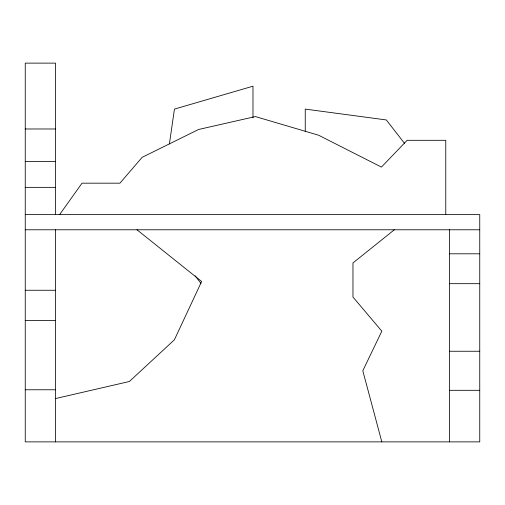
<?xml version="1.0" encoding="UTF-8"?>
<svg xmlns="http://www.w3.org/2000/svg" width="505" height="505" viewBox="0 0 505 505"><rect width="100%" height="100%" fill="white"/><g stroke="black" fill="none" stroke-linecap="round" stroke-linejoin="round"><path stroke-width="0.76" d="M169.396 143.988L174.44 109.105L252.98 86.197L252.98 117.753M59.603 214.625L82.037 183.176L119.912 183.176L142.145 157.333L198.522 129.501L255.397 116.567L318.605 135.22L381.433 167.086L407.137 140.308L445.77 140.308L445.77 214.625M394.329 229.775L352.963 262.947L352.963 297.035L381.824 331.16L362.805 370.765L381.824 441.875M55.55 398.552L129.356 381.509L174.383 339.827L201.64 281.493L136.981 229.775M25.25 128.983L55.55 128.983M25.25 161.556L55.55 161.556M25.25 187.355L55.55 187.355M25.25 214.625L479.75 214.625L479.75 441.875L25.25 441.875L25.25 63.125L55.55 63.125L55.55 214.625M25.25 229.775L479.75 229.775M449.45 253.8L479.75 253.8M449.45 283.684L479.75 283.684M25.25 290.261L55.55 290.261M25.25 320.568L55.55 320.568M449.45 351.253L479.75 351.253M25.25 389.772L55.55 389.772M449.45 390.315L479.75 390.315M404.555 143.382L386.331 119.95L305.247 109.105L305.247 131.18M195.145 275.787L200.902 283.299M449.45 229.775L449.45 441.875M55.55 229.775L55.55 441.875"/></g></svg>
